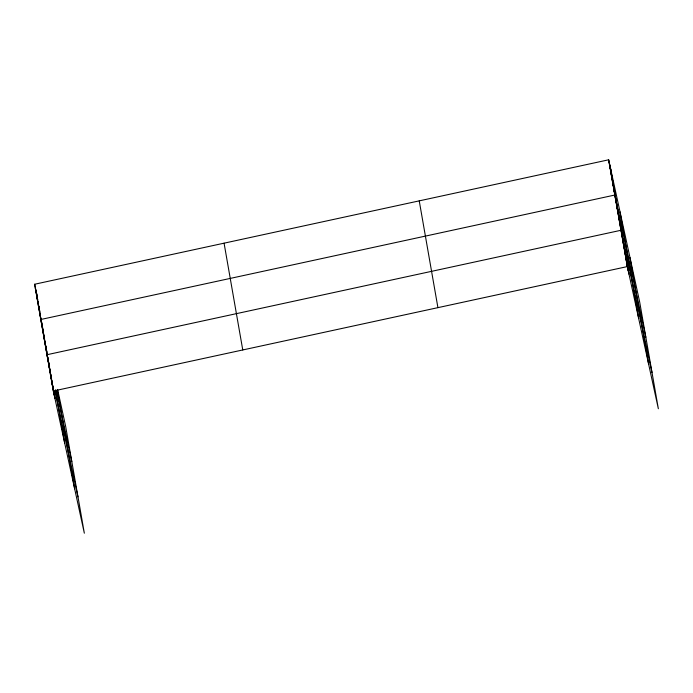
<?xml version="1.0" encoding="UTF-8"?>
<svg xmlns="http://www.w3.org/2000/svg" width="693" height="693" viewBox="0 0 693 693"><rect width="100%" height="100%" fill="white"/><g stroke="black" fill="none" stroke-linecap="round" stroke-linejoin="round"><path stroke-width="1.04" d="M57.58 389.423L65.653 426.42L84.338 533.203L53.335 391.025L34.65 284.243L608.662 159.797L639.665 301.975L658.35 408.757L627.347 266.58L608.662 159.797M40.818 319.482L614.83 195.036L645.833 337.214M46.985 354.721L620.997 230.275M53.335 391.025L627.347 266.58M608.887 161.105L610.784 170.028M609.346 163.713L611.469 173.943M610.031 167.628L611.919 176.55M610.49 170.235L612.603 180.466M611.174 174.151L613.296 184.381M611.858 178.066L613.747 186.997M612.317 180.682L614.431 190.913M613.002 184.598L615.124 194.828M613.686 188.513L615.575 197.436M614.145 191.121L616.259 201.351M615.289 197.644L617.402 207.874M615.973 201.559L618.087 211.789M616.657 205.474L618.546 214.397M617.116 208.082L619.23 218.312M617.801 211.997L619.914 222.228M618.485 215.913L620.374 224.844M618.944 218.529L621.058 228.759M619.629 222.444L621.742 232.675M620.313 226.36L622.201 235.282M620.772 228.967L651.992 372.453M621.448 232.865L623.336 241.779M621.907 235.455L624.021 245.669M622.583 239.345L624.696 249.558M623.267 243.234L625.155 252.157M623.717 245.833L625.831 256.046M624.402 249.723L626.515 259.936M625.077 253.612L626.966 262.526M625.536 256.202L627.65 266.415M626.212 260.092L628.334 270.305M626.896 263.981L628.785 272.903M34.65 284.243L36.772 294.473M35.334 288.158L37.015 296.136M35.793 290.774L37.699 300.052M36.478 294.69L38.384 303.967M37.162 298.605L39.051 307.527L38.825 306.219M37.621 301.212L39.735 311.443L39.51 310.135M38.306 305.128L39.778 312.145M38.765 307.735L40.463 316.06M39.449 311.651L41.797 323.189M40.133 315.566L42.022 324.489M40.592 318.182L43.399 331.332M56.436 391.112L71.821 461.659M41.277 322.089L43.39 332.319M41.961 326.005L43.416 332.675M42.42 328.621L44.534 338.851L44.309 337.543M43.105 332.536L44.785 340.506M43.555 335.143L45.469 344.421M44.239 339.059L46.154 348.336M44.932 342.974L46.821 351.897L46.362 349.289M45.383 345.582L47.505 355.812L47.046 353.205M46.067 349.497L48.189 359.728L47.73 357.12M46.76 353.413L49.567 366.571M55.102 391.943L77.98 496.898M47.211 356.02L49.324 366.233M47.895 359.91L50.009 370.123M48.571 363.799L50.251 371.76M49.03 366.389L50.935 375.649M49.705 370.279L51.611 379.539M50.39 374.168L52.278 383.082L51.819 380.492M50.84 376.767L52.954 386.971L52.729 385.68M51.525 380.656L52.997 387.664M51.975 383.246L54.089 393.459M52.659 387.136L54.773 397.349M629.98 257.571L648.665 364.353M620.001 211.824L638.695 318.598M610.325 167.42L629.01 274.194M419.239 200.866L437.924 307.649M224.073 243.182L242.767 349.956M57.337 389.847L74.653 488.799M55.362 389.778L64.683 443.052M36.538 293.174L36.998 295.781M37.457 298.388L37.682 299.697M38.141 302.304L38.366 303.612M40.194 314.05L40.419 315.358M40.878 317.966L41.112 319.274M42.247 325.797L42.481 327.105M42.931 329.712L43.165 331.02M43.624 333.628L43.85 334.936M44.993 341.458L45.452 344.066M45.677 345.374L46.136 347.981M48.649 362.344L48.874 363.634M49.099 364.934L49.55 367.524M49.783 368.823L50.234 371.413M50.684 374.012L50.918 375.303M51.143 376.602L51.594 379.192M53.413 389.57L54.998 398.648"/></g></svg>
